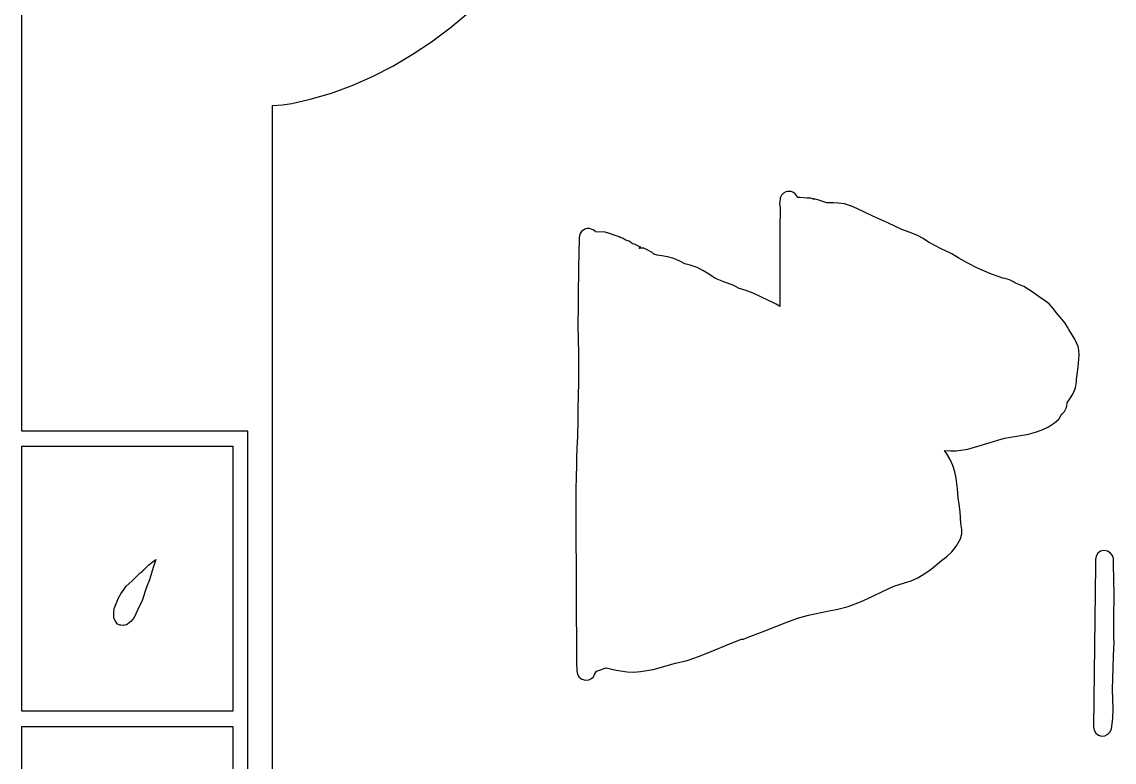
# Model space of a CAD drawing. Extents: x -1 to 498, y 2 to 4924.
# Drawn here: x 2 to 292.9, y 2913.8 to 3111 of the extents above; entities that cross this region are included whole.
import ezdxf

# ---------------------------------------------------------------- set-up
doc = ezdxf.new("R2010")
doc.units = 0

msp = doc.modelspace()

# ---------------------------------------------------------------- linework, layer by layer
at = {"layer": 'Calque 1'}
for p, q in [((1.99988, 3001.99), (1.99988, 3118.75)), ((116.043, 3109.44), (120.861, 3113.43)), ((111.081, 3105.71), (116.043, 3109.44)), ((105.984, 3102.29), (111.081, 3105.71)), ((100.762, 3099.2), (105.984, 3102.29)), ((95.4256, 3096.47), (100.762, 3099.2)), ((89.9839, 3094.07), (95.4256, 3096.47)), ((84.4475, 3092.03), (89.9839, 3094.07)), ((73.9216, 3089.28), (78.8264, 3090.39)), ((78.8264, 3090.39), (84.4475, 3092.03)), ((78.8264, 3090.39), (78.8264, 3090.39)), ((68.7913, 2797.17), (68.7916, 3088.77)), ((68.7916, 3088.77), (68.8336, 3088.77)), ((68.8336, 3088.77), (71.399, 3088.93)), ((71.399, 3088.93), (73.9216, 3089.28)), ((203.924, 3063.74), (203.863, 3063.29)), ((204, 3064.09), (203.924, 3063.74)), ((204.038, 3064.3), (204, 3064.09)), ((204.34, 3064.83), (204.038, 3064.3)), ((204.865, 3065.36), (204.34, 3064.83)), ((205.463, 3065.7), (204.865, 3065.36)), ((205.889, 3065.83), (205.463, 3065.7)), ((206.377, 3065.86), (205.889, 3065.83)), ((206.875, 3065.81), (206.377, 3065.86)), ((207.322, 3065.65), (206.875, 3065.81)), ((207.953, 3065.23), (207.322, 3065.65)), ((208.464, 3064.54), (207.953, 3065.23)), ((208.587, 3064.25), (208.464, 3064.54)), ((209.304, 3064.19), (208.587, 3064.25)), ((211.189, 3064.09), (209.304, 3064.19)), ((212.048, 3064.01), (211.189, 3064.09)), ((213.066, 3063.72), (212.048, 3064.01)), ((212.894, 3063.88), (212.823, 3063.85)), ((212.823, 3063.85), (213.066, 3063.72)), ((213.979, 3063.64), (212.894, 3063.88)), ((216.434, 3062.79), (213.979, 3063.64)), ((203.863, 3063.29), (203.776, 3062.45)), ((203.776, 3062.45), (203.923, 3061.44)), ((203.923, 3061.44), (203.898, 3055.6)), ((218.148, 3062.77), (216.434, 3062.79)), ((219.457, 3062.74), (218.148, 3062.77)), ((221.069, 3062.53), (219.457, 3062.74)), ((222.967, 3061.89), (221.069, 3062.53)), ((224.393, 3061.28), (222.967, 3061.89)), ((228.636, 3059.22), (224.393, 3061.28)), ((232.676, 3057.47), (228.636, 3059.22)), ((150.713, 3054.64), (150.511, 3054.06)), ((151.074, 3055.2), (150.713, 3054.64)), ((151.929, 3055.81), (151.074, 3055.2)), ((152.556, 3055.97), (151.929, 3055.81)), ((153.189, 3055.97), (152.556, 3055.97)), ((154.172, 3055.65), (153.189, 3055.97)), ((154.756, 3055.15), (154.172, 3055.65)), ((154.825, 3055.12), (154.756, 3055.15)), ((157.327, 3054.96), (154.825, 3055.12)), ((157.787, 3054.85), (157.327, 3054.96)), ((157.997, 3054.8), (157.787, 3054.85)), ((158.489, 3054.64), (157.997, 3054.8)), ((159.796, 3054.17), (158.489, 3054.64)), ((203.898, 3055.6), (203.898, 3054.3)), ((234.674, 3056.49), (232.676, 3057.47)), ((236.34, 3055.67), (234.674, 3056.49)), ((239.034, 3054.7), (236.34, 3055.67)), ((240.523, 3054.09), (239.034, 3054.7)), ((150.449, 3053.51), (150.377, 3049.14)), ((150.511, 3054.06), (150.449, 3053.51)), ((161.093, 3053.72), (159.796, 3054.17)), ((161.56, 3053.53), (161.093, 3053.72)), ((161.984, 3053.37), (161.56, 3053.53)), ((162.899, 3052.84), (161.984, 3053.37)), ((163.363, 3052.71), (162.899, 3052.84)), ((163.724, 3052.58), (163.363, 3052.71)), ((164.662, 3051.89), (163.724, 3052.58)), ((165.152, 3051.76), (164.662, 3051.89)), ((166.621, 3051.1), (165.152, 3051.76)), ((203.898, 3054.3), (203.898, 3049.51)), ((242.079, 3053.29), (240.523, 3054.09)), ((243.476, 3052.31), (242.079, 3053.29)), ((246.818, 3050.52), (243.476, 3052.31)), ((150.377, 3049.14), (150.289, 3045.91)), ((167.686, 3050.7), (166.285, 3050.78)), ((166.285, 3050.78), (166.459, 3050.78)), ((166.459, 3050.78), (166.882, 3050.81)), ((166.851, 3050.89), (166.621, 3051.1)), ((166.779, 3050.86), (166.851, 3050.89)), ((166.975, 3050.78), (166.779, 3050.86)), ((166.882, 3050.81), (166.975, 3050.78)), ((168.573, 3050.3), (167.686, 3050.7)), ((169.852, 3049.54), (168.573, 3050.3)), ((170.318, 3049.17), (169.852, 3049.54)), ((171.246, 3048.9), (170.318, 3049.17)), ((172.47, 3048.72), (171.246, 3048.9)), ((203.898, 3049.51), (203.918, 3045.12)), ((248.026, 3049.99), (246.818, 3050.52)), ((249.702, 3049.25), (248.026, 3049.99)), ((251.556, 3048.03), (249.702, 3049.25)), ((150.289, 3045.91), (150.26, 3043.77)), ((173.946, 3048.45), (172.47, 3048.72)), ((175.628, 3047.98), (173.946, 3048.45)), ((177.421, 3047.18), (175.628, 3047.98)), ((178.614, 3046.6), (177.421, 3047.18)), ((179.991, 3046.18), (178.614, 3046.6)), ((181.823, 3045.57), (179.991, 3046.18)), ((253.903, 3046.71), (251.556, 3048.03)), ((256.315, 3045.54), (253.903, 3046.71)), ((150.26, 3043.77), (150.177, 3039.54)), ((183.382, 3044.83), (181.823, 3045.57)), ((184.683, 3044.01), (183.382, 3044.83)), ((186.773, 3042.66), (184.683, 3044.01)), ((203.918, 3045.12), (203.907, 3043.82)), ((203.907, 3043.82), (203.907, 3039.59)), ((259.781, 3044.03), (256.315, 3045.54)), ((263.241, 3042.74), (259.781, 3044.03)), ((188.95, 3041.81), (186.773, 3042.66)), ((191.653, 3040.75), (188.95, 3041.81)), ((193.05, 3039.98), (191.653, 3040.75)), ((263.816, 3042.63), (263.241, 3042.74)), ((265.001, 3042.29), (263.816, 3042.63)), ((266.104, 3041.76), (265.001, 3042.29)), ((266.673, 3041.44), (266.104, 3041.76)), ((268.832, 3040.49), (266.673, 3041.44)), ((271.317, 3038.93), (268.832, 3040.49)), ((150.177, 3039.54), (150.16, 3035.2)), ((194.602, 3039.54), (193.05, 3039.98)), ((196.813, 3038.77), (194.602, 3039.54)), ((200.849, 3036.78), (196.813, 3038.77)), ((203.907, 3039.59), (203.907, 3035.41)), ((273.288, 3037.5), (271.317, 3038.93)), ((274.306, 3036.92), (273.288, 3037.5)), ((150.16, 3035.2), (150.119, 3030.27)), ((202.151, 3036.2), (200.849, 3036.78)), ((202.926, 3035.83), (202.151, 3036.2)), ((203.768, 3035.28), (202.926, 3035.83)), ((203.907, 3035.17), (203.768, 3035.28)), ((203.907, 3035.41), (203.907, 3035.17)), ((275.629, 3035.91), (274.306, 3036.92)), ((276.796, 3034.56), (275.629, 3035.91)), ((277.436, 3033.63), (276.796, 3034.56)), ((278.508, 3032.39), (277.436, 3033.63)), ((279.863, 3030.75), (278.508, 3032.39)), ((150.119, 3030.27), (150.238, 3022.68)), ((280.5, 3029.72), (279.863, 3030.75)), ((280.807, 3029.08), (280.5, 3029.72)), ((282.487, 3026.52), (280.807, 3029.08)), ((283.313, 3024.59), (282.487, 3026.52)), ((150.238, 3022.68), (150.226, 3015.64)), ((283.543, 3023.45), (283.313, 3024.59)), ((283.569, 3022.2), (283.543, 3023.45)), ((283.31, 3019.08), (283.567, 3022.2)), ((283.567, 3022.2), (283.569, 3022.2)), ((283.569, 3022.2), (283.569, 3022.2)), ((282.874, 3015.88), (283.31, 3019.08)), ((150.226, 3015.64), (150.216, 3013.82)), ((282.58, 3013.58), (282.85, 3015.14)), ((282.85, 3015.14), (282.874, 3015.88)), ((150.18, 3012.63), (150.098, 3006.62)), ((150.216, 3013.82), (150.18, 3012.63)), ((281.283, 3010.88), (281.969, 3012.04)), ((281.969, 3012.04), (282.58, 3013.58)), ((279.651, 3007.2), (280.204, 3008.31)), ((280.204, 3008.31), (280.392, 3009.37)), ((280.373, 3009.58), (281.283, 3010.88)), ((280.392, 3009.37), (280.373, 3009.58)), ((150.057, 3005.35), (149.969, 3000.19)), ((150.098, 3006.62), (150.057, 3005.35)), ((277.01, 3004.21), (278.156, 3005.22)), ((278.156, 3005.22), (278.926, 3006.46)), ((278.926, 3006.46), (278.937, 3006.49)), ((278.937, 3006.49), (279.027, 3006.57)), ((279.027, 3006.57), (279.651, 3007.2)), ((271.925, 3001.7), (273.711, 3002.31)), ((273.711, 3002.31), (275.423, 3003.13)), ((275.423, 3003.13), (277.01, 3004.21)), ((62.209, 3001.99), (1.99988, 3001.99)), ((62.209, 3000.01), (62.209, 3001.99)), ((62.209, 2927.38), (62.209, 3000.01)), ((149.929, 2999.37), (149.913, 2999.24)), ((149.941, 2999.42), (149.929, 2999.37)), ((149.969, 3000.19), (149.941, 2999.42)), ((259.033, 2998.68), (263.742, 3000.09)), ((263.742, 3000.09), (270.118, 3001.22)), ((270.118, 3001.22), (271.925, 3001.7)), ((1.99988, 2998), (58.2088, 2998)), ((1.99988, 2927.38), (1.99988, 2998)), ((58.2088, 2998), (58.2088, 2927.38)), ((149.839, 2997.78), (149.755, 2994.64)), ((149.887, 2998.84), (149.839, 2997.78)), ((149.903, 2999.11), (149.887, 2998.84)), ((149.913, 2999.24), (149.903, 2999.11)), ((248.384, 2995.98), (247.726, 2996.86)), ((247.726, 2996.86), (249.311, 2996.73)), ((249.311, 2996.73), (250.878, 2996.75)), ((250.878, 2996.75), (253.936, 2997.2)), ((253.936, 2997.2), (259.033, 2998.68)), ((149.755, 2994.64), (149.689, 2993.05)), ((249.244, 2994.45), (248.384, 2995.98)), ((249.934, 2992.81), (249.244, 2994.45)), ((149.689, 2993.05), (149.636, 2989.74)), ((250.463, 2991.14), (249.934, 2992.81)), ((250.839, 2989.48), (250.463, 2991.14)), ((149.636, 2989.74), (149.547, 2986.57)), ((251.159, 2986.62), (250.839, 2989.48)), ((149.547, 2986.57), (149.517, 2979.53)), ((251.365, 2984.24), (251.159, 2986.62)), ((251.676, 2982.54), (251.365, 2984.24)), ((251.913, 2980.51), (251.676, 2982.54)), ((149.517, 2979.53), (149.553, 2977.36)), ((252.042, 2977.38), (251.913, 2980.51)), ((149.553, 2977.36), (149.529, 2972.75)), ((252.325, 2975.85), (252.042, 2977.38)), ((250.963, 2971.43), (251.98, 2973.31)), ((251.98, 2973.31), (252.324, 2974.69)), ((252.324, 2974.69), (252.325, 2975.85)), ((149.529, 2972.75), (149.613, 2966.01)), ((249.693, 2969.9), (250.963, 2971.43)), ((36.7511, 2967.07), (37.3096, 2967.57)), ((37.6914, 2967.86), (36.981, 2965.72)), ((37.3096, 2967.57), (37.3197, 2967.59)), ((37.3197, 2967.59), (37.6965, 2967.86)), ((37.6922, 2967.86), (37.6914, 2967.86)), ((37.6914, 2967.86), (37.6922, 2967.86)), ((37.6965, 2967.86), (37.6914, 2967.86)), ((37.6922, 2967.86), (37.6922, 2967.86)), ((37.6922, 2967.86), (37.6922, 2967.86)), ((244.142, 2965.27), (246.976, 2967.59)), ((246.976, 2967.59), (248.315, 2968.65)), ((248.315, 2968.65), (249.693, 2969.9)), ((288.089, 2968.73), (287.914, 2967.81)), ((287.914, 2967.81), (287.935, 2966.3)), ((288.573, 2969.47), (288.089, 2968.73)), ((289.3, 2970), (288.573, 2969.47)), ((290.2, 2970.21), (289.3, 2970)), ((291.118, 2970.08), (290.2, 2970.21)), ((291.891, 2969.63), (291.118, 2970.08)), ((292.444, 2968.92), (291.891, 2969.63)), ((292.703, 2968.04), (292.444, 2968.92)), ((292.713, 2967.86), (292.703, 2968.04)), ((292.713, 2967.81), (292.713, 2967.86)), ((292.743, 2967.07), (292.713, 2967.81)), ((33.534, 2964.29), (34.018, 2964.66)), ((34.018, 2964.66), (34.3992, 2965)), ((34.3976, 2965), (34.2378, 2964.9)), ((34.2378, 2964.9), (34.3228, 2964.98)), ((34.3228, 2964.98), (34.4373, 2965.08)), ((34.4373, 2965.08), (34.3976, 2965)), ((34.3976, 2965), (34.3976, 2965)), ((34.3992, 2965), (34.6053, 2965.19)), ((34.6053, 2965.19), (35.7936, 2966.38)), ((35.7936, 2966.38), (36.7511, 2967.07)), ((36.981, 2965.72), (36.2399, 2963.28)), ((149.613, 2966.01), (149.635, 2960.32)), ((242.494, 2964.05), (244.142, 2965.27)), ((287.935, 2966.3), (287.419, 2923.21)), ((292.732, 2966.32), (292.743, 2966.99)), ((292.798, 2962.59), (292.732, 2966.32)), ((292.743, 2966.99), (292.743, 2967.07)), ((29.7762, 2960.69), (31.3266, 2962.04)), ((31.3266, 2962.04), (32.3162, 2963.07)), ((32.3162, 2963.07), (32.6546, 2963.36)), ((32.6546, 2963.36), (33.534, 2964.29)), ((35.9925, 2962.41), (35.211, 2960.45)), ((36.2399, 2963.28), (35.9925, 2962.41)), ((234.213, 2960.72), (237.115, 2961.62)), ((237.115, 2961.62), (238.833, 2962.17)), ((238.833, 2962.17), (240.644, 2962.94)), ((240.644, 2962.94), (242.494, 2964.05)), ((292.907, 2958.36), (292.798, 2962.67)), ((292.798, 2962.67), (292.798, 2962.59)), ((27.6558, 2957.41), (28.3289, 2958.65)), ((28.3289, 2958.65), (29.2108, 2959.95)), ((29.2108, 2959.95), (29.7759, 2960.69)), ((29.7759, 2960.69), (29.7762, 2960.69)), ((35.211, 2960.45), (34.0793, 2956.88)), ((149.635, 2960.32), (149.6, 2956.19)), ((228.45, 2957.96), (231.372, 2959.42)), ((231.372, 2959.42), (234.213, 2960.72)), ((26.5758, 2954.74), (27.305, 2956.48)), ((27.305, 2956.48), (27.6558, 2957.41)), ((34.0793, 2956.88), (32.8215, 2954.29)), ((149.6, 2956.19), (149.719, 2943.49)), ((222.059, 2955.29), (225.372, 2956.54)), ((225.372, 2956.54), (228.45, 2957.96)), ((292.843, 2952.59), (292.915, 2958.07)), ((292.915, 2958.07), (292.907, 2958.36)), ((26.471, 2952.25), (26.4581, 2953.68)), ((26.4581, 2953.68), (26.4583, 2953.68)), ((26.4583, 2953.68), (26.5758, 2954.74)), ((32.8215, 2954.29), (31.8955, 2952.35)), ((208.606, 2952.17), (211.515, 2953.02)), ((211.515, 2953.02), (216.589, 2954.02)), ((216.589, 2954.02), (219.284, 2954.58)), ((219.284, 2954.58), (222.059, 2955.29)), ((26.5885, 2952.01), (26.471, 2952.25)), ((26.9279, 2951.35), (26.5885, 2952.01)), ((27.5066, 2950.61), (26.9279, 2951.35)), ((27.8953, 2950.45), (27.5066, 2950.61)), ((28.0566, 2950.37), (27.8953, 2950.45)), ((28.3196, 2950.34), (28.0566, 2950.37)), ((28.3202, 2950.34), (28.3196, 2950.34)), ((29.1123, 2950.21), (28.3202, 2950.34)), ((29.3486, 2950.29), (29.1123, 2950.21)), ((29.3489, 2950.29), (29.3486, 2950.29)), ((29.7674, 2950.42), (29.3489, 2950.29)), ((30.1077, 2950.56), (29.7674, 2950.42)), ((30.1095, 2950.56), (29.9929, 2950.5)), ((29.9929, 2950.5), (30.1077, 2950.56)), ((31.0271, 2951.27), (30.1095, 2950.56)), ((31.8955, 2952.35), (31.0271, 2951.27)), ((199.868, 2948.81), (205.737, 2951.14)), ((205.737, 2951.14), (208.606, 2952.17)), ((292.862, 2947.04), (292.843, 2952.59)), ((195.009, 2946.93), (199.868, 2948.81)), ((292.917, 2945.77), (292.862, 2947.04)), ((185.162, 2943.12), (190.7, 2945.45)), ((190.7, 2945.45), (193.699, 2946.56)), ((193.699, 2946.56), (193.71, 2946.56)), ((193.71, 2946.56), (194.16, 2946.64)), ((194.16, 2946.64), (195.009, 2946.93)), ((292.777, 2942.13), (292.915, 2945.77)), ((292.915, 2945.77), (292.917, 2945.77)), ((292.917, 2945.77), (292.917, 2945.77)), ((149.719, 2943.49), (149.707, 2941.68)), ((149.707, 2941.68), (149.737, 2939.64)), ((179.177, 2940.93), (182.246, 2941.95)), ((182.246, 2941.95), (185.162, 2943.12)), ((292.518, 2933.15), (292.777, 2941.95)), ((292.777, 2941.95), (292.777, 2942.13)), ((149.737, 2939.64), (149.793, 2938.99)), ((149.793, 2938.99), (149.803, 2938.86)), ((149.803, 2938.86), (149.803, 2938.84)), ((149.803, 2938.84), (149.803, 2938.72)), ((149.803, 2938.72), (149.803, 2938.58)), ((149.803, 2938.58), (149.82, 2938.18)), ((155.091, 2938.12), (155.544, 2938.28)), ((155.544, 2938.28), (157.592, 2938.92)), ((157.592, 2938.92), (160.253, 2938.36)), ((160.253, 2938.36), (163.193, 2937.91)), ((166.758, 2937.95), (170.135, 2938.56)), ((170.135, 2938.56), (176.116, 2940.22)), ((176.116, 2940.22), (179.177, 2940.93)), ((149.82, 2938.18), (149.879, 2937.68)), ((149.879, 2937.68), (149.959, 2937.25)), ((149.959, 2937.25), (150.445, 2936.48)), ((150.445, 2936.48), (151.103, 2935.96)), ((151.103, 2935.96), (152.09, 2935.64)), ((152.09, 2935.64), (153.047, 2935.76)), ((153.047, 2935.76), (153.684, 2936.08)), ((153.684, 2936.08), (154.244, 2936.59)), ((154.244, 2936.59), (154.422, 2936.9)), ((154.422, 2936.9), (154.557, 2937.19)), ((154.557, 2937.19), (155.091, 2938.12)), ((163.193, 2937.91), (164.996, 2937.84)), ((164.996, 2937.84), (166.758, 2937.95)), ((292.631, 2928.13), (292.518, 2933.15)), ((58.2088, 2927.38), (1.99988, 2927.38)), ((62.209, 2925.38), (62.209, 2927.38)), ((292.539, 2925.47), (292.631, 2928.13)), ((62.209, 2716.67), (62.209, 2925.38)), ((292.176, 2922.72), (292.539, 2925.47)), ((1.99988, 2923.38), (58.2088, 2923.38)), ((1.99988, 2716.67), (1.99988, 2923.38)), ((58.2088, 2923.38), (58.2088, 2716.67)), ((287.419, 2923.21), (287.578, 2922.33)), ((287.578, 2922.33), (288.03, 2921.59)), ((288.03, 2921.59), (288.716, 2921.05)), ((288.716, 2921.05), (289.576, 2920.8)), ((289.576, 2920.8), (290.467, 2920.87)), ((290.467, 2920.87), (291.248, 2921.26)), ((291.248, 2921.26), (291.84, 2921.89)), ((291.84, 2921.89), (292.176, 2922.72))]:
    msp.add_line(p, q, dxfattribs=at)

doc.saveas('drawing.dxf')
